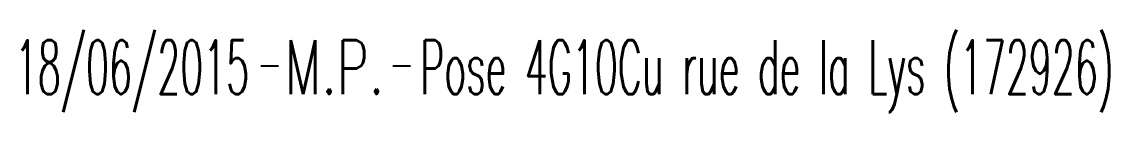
# Model space of a CAD drawing. Header units: millimetres. Extents: x 82000 to 82455, y 143266 to 143912.
# Drawn here: x 82015.74 to 82046.18, y 143266.02 to 143268.31 of the extents above; entities that cross this region are included whole.
import ezdxf
from ezdxf.enums import TextEntityAlignment as Align

# ---------------------------------------------------------------- set-up
doc = ezdxf.new("R2010")
doc.units = ezdxf.units.MM
doc.layers.get('0').update_dxf_attribs({"linetype": 'CONTINUOUS'})
doc.layers.add('E_910', color=7, linetype='CONTINUOUS')
doc.styles.get("Standard").update_dxf_attribs({"font": 'romans.shx', "width": 0.85})

# ---------------------------------------------------------------- blocks, each defined once
blk = doc.blocks.new('GIS_MODF')
at = {"color": 0, "linetype": 'Continuous', "flags": 128}
for points in [[(-2.176, -0.014), (-1.676, -0.014)], [(1.519, -0.014), (2.019, -0.014)]]:
    blk.add_lwpolyline(points, dxfattribs=at)
at = {"color": 0, "linetype": 'Continuous', "width": 0.5}
blk.add_attdef('DATE', text='', height=1.5, dxfattribs=at).set_placement((-2.502, -0.798), align=Align.RIGHT)
at = {"color": 0, "linetype": 'Continuous', "width": 1.771291}
blk.add_attdef('USER', text='', height=1.5, dxfattribs=at).set_placement((-1.507, -0.798), (1.276, -0.798), align=Align.FIT)
at = {"color": 0, "linetype": 'Continuous', "width": 0.5}
blk.add_attdef('DESC', (2.289, -0.798), '', height=1.5, dxfattribs=at)

msp = doc.modelspace()

# ---------------------------------------------------------------- block references
at = {"layer": 'E_910', "color": 3, "linetype": 'Continuous'}
ref = msp.add_blockref('GIS_MODF', (82024.608, 143267.318), dxfattribs=at)
ref.add_attrib('DATE', '18/06/2015', dxfattribs={"layer": '0', "color": 0, "linetype": 'Continuous', "height": 1.5, "width": 0.5}).set_placement((82022.106, 143266.52), align=Align.RIGHT)
ref.add_attrib('USER', 'M.P.', dxfattribs={"layer": '0', "color": 0, "linetype": 'Continuous', "height": 1.5, "width": 0.638826}).set_placement((82023.101, 143266.52), (82025.884, 143266.52), align=Align.FIT)
ref.add_attrib('DESC', 'Pose 4G10Cu rue de la Lys (172926)', (82026.897, 143266.52), dxfattribs={"layer": '0', "color": 0, "linetype": 'Continuous', "height": 1.5, "width": 0.5})

doc.saveas('drawing.dxf')
